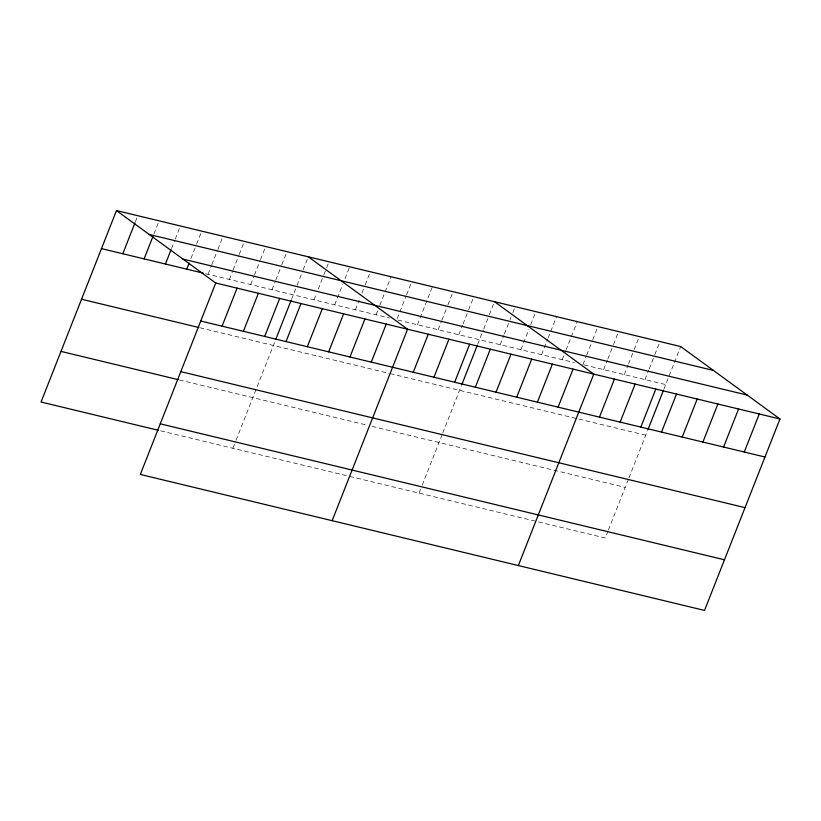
<?xml version="1.0" encoding="UTF-8"?>
<svg xmlns="http://www.w3.org/2000/svg" width="821" height="821" viewBox="0 0 821 821"><rect width="100%" height="100%" fill="white"/><g stroke="black" fill="none" stroke-linecap="round" stroke-linejoin="round"><path stroke-width="0.62" stroke-dasharray="4.11 3.08" d="M135.434 221.649L136.84 218.088M153.948 233.923L158.155 223.23M171.517 248.568L174.791 240.245M175.263 239.065L179.471 228.361M190.954 258.461L196.106 245.387M196.578 244.196L200.786 233.503M208.052 274.296L211.336 265.973M211.797 264.783L217.421 250.518M217.893 249.338L223.035 236.263M229.367 279.438L232.651 271.115M233.113 269.924L238.737 255.659M239.198 254.469L244.35 241.395M250.682 284.569L253.966 276.246M254.428 275.056L260.052 260.801M260.514 259.61L265.665 246.536M271.997 289.71L275.281 281.387M275.743 280.197L281.367 265.932M281.829 264.742L286.981 251.667M232.887 448.256L235.606 441.359M236.058 440.21L275.189 340.869M291.506 299.449L296.597 286.519M297.058 285.339L302.682 271.074M303.144 269.883L308.296 256.809M314.002 299.829L316.342 293.887M318.22 289.136L323.371 276.051M323.833 274.871L326.173 268.929M326.645 267.738L328.985 261.796M334.691 304.817L342.655 284.61M344.994 278.668L349.674 266.774M355.38 309.804L359.126 300.291M361.938 293.159L364.74 286.026M365.212 284.836L370.363 271.761M376.069 314.792L377.937 310.03M379.815 305.279L391.053 276.749M397.22 318.589L406.118 296.001M406.59 294.811L411.742 281.736M417.437 324.757L432.421 286.724M438.127 329.744L441.411 321.422M441.872 320.231L447.496 305.966M447.958 304.786L453.11 291.712M458.816 334.732L462.562 325.219M463.034 324.028L468.186 310.954M468.647 309.763L473.799 296.689M419.069 493.134L421.789 486.227M422.251 485.078L442.283 434.206M442.755 433.016L461.371 385.737M477.689 344.317L483.251 330.206M483.723 329.016L488.864 315.941M489.337 314.751L494.488 301.676M500.194 344.697L503.94 335.194M504.402 334.003L509.554 320.929M510.026 319.738L510.96 317.358M512.838 312.606L515.178 306.664M520.883 349.684L528.837 329.478M530.715 324.726L535.867 311.652M541.573 354.672L547.658 339.217M548.12 338.036L556.556 316.639M562.252 359.66L565.536 351.337M565.997 350.146L577.235 321.616M582.941 364.647L586.225 356.324M586.687 355.134L592.31 340.869M592.772 339.678L597.924 326.604M603.63 369.635L607.376 360.121M607.848 358.931L613 345.857M613.461 344.666L618.613 331.592M624.319 374.612L628.065 365.109M628.537 363.919L633.689 350.844M634.151 349.654L639.302 336.579M645.008 379.6L648.754 370.097M649.226 368.906L654.368 355.832M654.84 354.641L659.992 341.567M607.981 531.105L605.262 538.001L535.897 521.284M608.433 529.945L628.476 479.074M628.937 477.894L647.564 430.615M663.881 389.195L680.681 346.554M205.691 273.721L389.452 318.014M397.969 320.067L574.423 362.595M584.162 364.935L665.698 384.587M199.955 327.774L388.98 373.329M390.201 373.627L645.758 435.212M179.409 379.938L367.213 425.196M372.087 426.376L625.202 487.376M160.649 430.851L348.494 476.118M349.705 476.416L534.676 520.996"/><path stroke-width="1.23" d="M116.469 210.576L215.738 282.999L140.319 474.446L704.531 610.424L779.95 418.977L680.681 346.554L116.469 210.576L41.05 402.023L158.279 430.276M122.801 253.751L134.972 222.84M144.116 258.882L153.004 236.304M165.421 264.023L171.045 249.758M186.736 269.155L189.087 263.213M222.07 326.173L237.053 288.13M243.385 331.304L258.369 293.271M264.701 336.446L279.684 298.403M275.64 339.72L291.045 300.599M286.016 341.577L300.999 303.544M307.331 346.719L322.314 308.686M328.646 351.86L343.63 313.817M349.962 356.991L364.945 318.959M371.266 362.133L386.25 324.09M332.156 520.678L407.565 329.231L308.296 256.809M413.271 372.252L428.254 334.219M433.96 377.239L448.943 339.196M454.649 382.227L469.633 344.184M461.833 384.587L477.237 345.467M475.338 387.204L490.322 349.171M496.028 392.192L511.011 354.159M516.717 397.179L531.7 359.146M537.396 402.167L552.379 364.124M558.085 407.154L573.068 369.111M518.349 565.556L593.757 374.099L494.488 301.676M599.463 417.119L614.447 379.086M620.153 422.107L635.136 384.074M640.842 427.094L655.825 389.062M648.015 429.465L663.43 390.344M661.531 432.082L676.514 394.039M682.22 437.07L697.203 399.027M702.899 442.057L717.882 404.014M723.588 447.035L738.572 409.002M744.278 452.022L759.261 413.989M149.227 234.478L713.439 370.445M182.98 259.097L747.192 395.075M101.486 248.609L203.321 273.157M215.738 282.999L779.95 418.977M200.755 321.032L764.967 457.01M81.536 299.234L198.774 327.487M180.815 371.656L745.027 507.635M60.99 351.398L178.219 379.651M160.259 423.821L724.481 559.799"/></g></svg>
